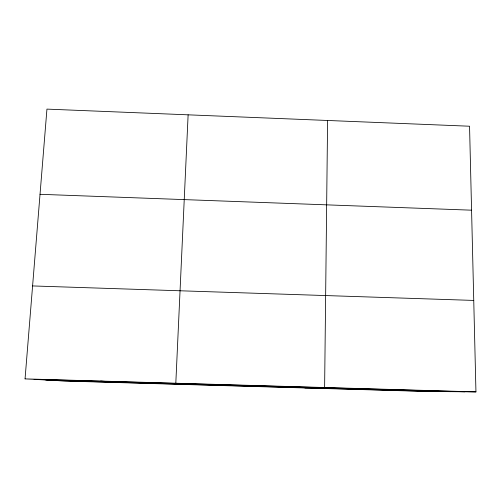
<?xml version="1.0" encoding="UTF-8"?>
<svg xmlns="http://www.w3.org/2000/svg" width="501" height="501" viewBox="0 0 501 501"><rect width="100%" height="100%" fill="white"/><g stroke="black" fill="none" stroke-linecap="round" stroke-linejoin="round"><path stroke-width="0.75" d="M327.598 120.478L324.617 387.523L304.896 387.949M188.125 114.829L175.807 383.227L185.827 384.524M25.05 378.881L46.944 109.112L469.55 126.221L475.95 391.888L426.295 391.45L65.525 381.054L25.05 378.881L475.95 391.888M249.348 385.576L250.456 385.382M392.753 389.709L400.537 389.709M34.124 379.37L464.847 391.788M45.766 379.996L450.587 391.663M56.362 380.566L437.567 391.55M32.596 285.933L473.746 300.425M40.03 194.3L471.573 210.182M100.676 381.061L106.312 381.449"/></g></svg>
